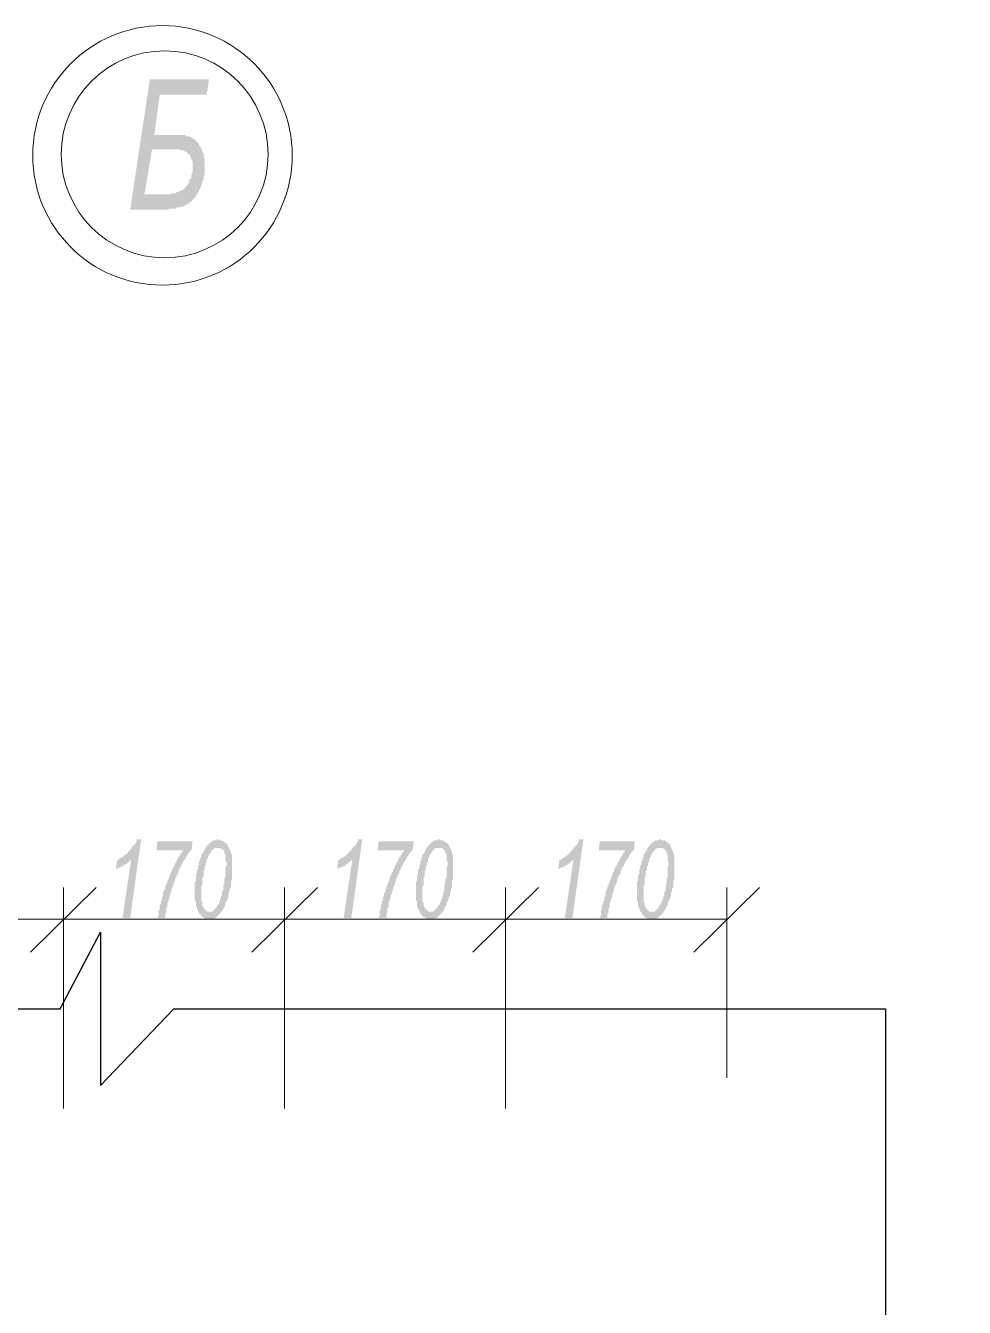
# Model space of a CAD drawing. Header units: millimetres. Extents: x 1372 to 666090, y 1285 to 31551.
# Drawn here: x 609227 to 612804, y 10487 to 15369 of the extents above; entities that cross this region are included whole.
import ezdxf

# ---------------------------------------------------------------- set-up
doc = ezdxf.new("R2010")
doc.units = ezdxf.units.MM
doc.layers.add('PDF _0', color=7, linetype='Continuous')
doc.layers.add('PDF _0_Ном._пера__1', color=7, linetype='Continuous')

msp = doc.modelspace()

# ---------------------------------------------------------------- hatches: boundary and pattern name
at = {"layer": 'PDF _0', "transparency": 33554559}
for points in [[(609595.9, 11969.5), (609629.2, 12194.7), (609629.2, 12190.5), (609625.1, 12190.5), (609625.1, 12186.4), (609620.9, 12186.4), (609620.9, 12182.2), (609616.7, 12182.2), (609616.7, 12182.2), (609612.5, 12178), (609612.5, 12178), (609608.4, 12173.9), (609604.2, 12173.9), (609604.2, 12169.7), (609600, 12169.7), (609595.9, 12169.7), (609595.9, 12165.5), (609591.7, 12165.5), (609587.5, 12165.5), (609587.5, 12161.3), (609583.3, 12161.3), (609579.2, 12161.3), (609575, 12157.2), (609575, 12157.2), (609570.8, 12157.2), (609575, 12190.5), (609579.2, 12190.5), (609579.2, 12190.5), (609583.3, 12194.7), (609583.3, 12194.7), (609587.5, 12198.9), (609591.7, 12198.9), (609591.7, 12198.9), (609595.9, 12203.1), (609600, 12203.1), (609600, 12207.2), (609604.2, 12207.2), (609604.2, 12211.4), (609608.4, 12211.4), (609612.5, 12215.6), (609612.5, 12215.6), (609616.7, 12219.7), (609616.7, 12223.9), (609620.9, 12223.9), (609625.1, 12228.1), (609625.1, 12232.3), (609629.2, 12232.3), (609629.2, 12236.4), (609633.4, 12240.6), (609633.4, 12240.6), (609637.6, 12244.8), (609637.6, 12244.8), (609641.7, 12248.9), (609641.7, 12248.9), (609641.7, 12248.9), (609645.9, 12253.1), (609645.9, 12257.3), (609650.1, 12261.5), (609650.1, 12265.6), (609650.1, 12265.6), (609650.1, 12269.8), (609666.8, 12269.8), (609625.1, 11969.5)], [(609729.3, 11969.5), (609729.3, 11973.6), (609733.5, 11977.8), (609733.5, 11977.8), (609733.5, 11982), (609733.5, 11986.1), (609733.5, 11990.3), (609733.5, 11994.5), (609733.5, 11998.7), (609737.7, 12002.8), (609737.7, 12007), (609737.7, 12011.2), (609737.7, 12015.3), (609737.7, 12019.5), (609741.9, 12023.7), (609741.9, 12027.9), (609741.9, 12032), (609746, 12036.2), (609746, 12040.4), (609746, 12040.4), (609746, 12044.5), (609746, 12048.7), (609750.2, 12052.9), (609750.2, 12057.1), (609750.2, 12061.2), (609750.2, 12065.4), (609754.4, 12069.6), (609754.4, 12069.6), (609754.4, 12073.7), (609754.4, 12077.9), (609758.5, 12082.1), (609758.5, 12086.3), (609758.5, 12090.4), (609762.7, 12094.6), (609762.7, 12098.8), (609762.7, 12102.9), (609766.9, 12102.9), (609766.9, 12107.1), (609766.9, 12111.3), (609771.1, 12115.5), (609771.1, 12119.6), (609771.1, 12123.8), (609775.2, 12128), (609775.2, 12132.1), (609775.2, 12136.3), (609779.4, 12136.3), (609779.4, 12140.5), (609779.4, 12144.7), (609783.6, 12144.7), (609783.6, 12148.8), (609783.6, 12153), (609787.7, 12157.2), (609787.7, 12161.3), (609791.9, 12165.5), (609791.9, 12169.7), (609791.9, 12169.7), (609796.1, 12173.9), (609796.1, 12178), (609800.3, 12182.2), (609800.3, 12186.4), (609800.3, 12186.4), (609804.4, 12190.5), (609804.4, 12194.7), (609808.6, 12198.9), (609808.6, 12203.1), (609812.8, 12203.1), (609812.8, 12207.2), (609816.9, 12211.4), (609816.9, 12211.4), (609816.9, 12215.6), (609821.1, 12219.7), (609821.1, 12219.7), (609825.3, 12223.9), (609825.3, 12228.1), (609829.5, 12228.1), (609725.2, 12228.1), (609729.3, 12261.5), (609862.8, 12261.5), (609858.7, 12228.1), (609854.5, 12228.1), (609854.5, 12223.9), (609850.3, 12219.7), (609850.3, 12219.7), (609846.1, 12215.6), (609846.1, 12211.4), (609842, 12211.4), (609842, 12207.2), (609837.8, 12203.1), (609837.8, 12203.1), (609837.8, 12198.9), (609833.6, 12194.7), (609833.6, 12190.5), (609829.5, 12190.5), (609829.5, 12186.4), (609825.3, 12182.2), (609825.3, 12178), (609825.3, 12178), (609821.1, 12173.9), (609821.1, 12169.7), (609816.9, 12165.5), (609816.9, 12161.3), (609812.8, 12161.3), (609812.8, 12157.2), (609812.8, 12153), (609808.6, 12148.8), (609808.6, 12144.7), (609808.6, 12140.5), (609804.4, 12136.3), (609804.4, 12132.1), (609800.3, 12132.1), (609800.3, 12128), (609800.3, 12123.8), (609796.1, 12119.6), (609796.1, 12115.5), (609796.1, 12111.3), (609791.9, 12107.1), (609791.9, 12102.9), (609791.9, 12098.8), (609787.7, 12094.6), (609787.7, 12090.4), (609787.7, 12086.3), (609783.6, 12086.3), (609783.6, 12082.1), (609783.6, 12077.9), (609783.6, 12073.7), (609779.4, 12069.6), (609779.4, 12065.4), (609779.4, 12061.2), (609775.2, 12057.1), (609775.2, 12052.9), (609775.2, 12048.7), (609775.2, 12044.5), (609771.1, 12040.4), (609771.1, 12036.2), (609771.1, 12032), (609771.1, 12032), (609766.9, 12027.9), (609766.9, 12023.7), (609766.9, 12019.5), (609766.9, 12015.3), (609766.9, 12011.2), (609762.7, 12007), (609762.7, 12002.8), (609762.7, 11998.7), (609762.7, 11994.5), (609762.7, 11990.3), (609762.7, 11990.3), (609758.5, 11986.1), (609758.5, 11982), (609758.5, 11977.8), (609758.5, 11973.6), (609758.5, 11969.5), (609758.5, 11969.5)], [(610438.5, 11969.5), (610471.8, 12194.7), (610471.8, 12190.5), (610467.7, 12190.5), (610467.7, 12186.4), (610463.5, 12186.4), (610463.5, 12182.2), (610459.3, 12182.2), (610459.3, 12182.2), (610455.2, 12178), (610455.2, 12178), (610451, 12173.9), (610446.8, 12173.9), (610446.8, 12169.7), (610442.6, 12169.7), (610438.5, 12169.7), (610438.5, 12165.5), (610434.3, 12165.5), (610430.1, 12165.5), (610430.1, 12161.3), (610426, 12161.3), (610421.8, 12161.3), (610417.6, 12157.2), (610417.6, 12157.2), (610413.4, 12157.2), (610417.6, 12190.5), (610421.8, 12190.5), (610421.8, 12190.5), (610426, 12194.7), (610426, 12194.7), (610430.1, 12198.9), (610434.3, 12198.9), (610434.3, 12198.9), (610438.5, 12203.1), (610442.6, 12203.1), (610442.6, 12207.2), (610446.8, 12207.2), (610446.8, 12211.4), (610451, 12211.4), (610455.2, 12215.6), (610455.2, 12215.6), (610459.3, 12219.7), (610459.3, 12223.9), (610463.5, 12223.9), (610467.7, 12228.1), (610467.7, 12232.3), (610471.8, 12232.3), (610471.8, 12236.4), (610476, 12240.6), (610476, 12240.6), (610480.2, 12244.8), (610480.2, 12244.8), (610484.4, 12248.9), (610484.4, 12248.9), (610484.4, 12248.9), (610488.5, 12253.1), (610488.5, 12257.3), (610492.7, 12261.5), (610492.7, 12265.6), (610492.7, 12265.6), (610492.7, 12269.8), (610509.4, 12269.8), (610467.7, 11969.5)], [(610572, 11969.5), (610572, 11973.6), (610576.1, 11977.8), (610576.1, 11977.8), (610576.1, 11982), (610576.1, 11986.1), (610576.1, 11990.3), (610576.1, 11994.5), (610576.1, 11998.7), (610580.3, 12002.8), (610580.3, 12007), (610580.3, 12011.2), (610580.3, 12015.3), (610580.3, 12019.5), (610584.5, 12023.7), (610584.5, 12027.9), (610584.5, 12032), (610588.6, 12036.2), (610588.6, 12040.4), (610588.6, 12040.4), (610588.6, 12044.5), (610588.6, 12048.7), (610592.8, 12052.9), (610592.8, 12057.1), (610592.8, 12061.2), (610592.8, 12065.4), (610597, 12069.6), (610597, 12069.6), (610597, 12073.7), (610597, 12077.9), (610601.2, 12082.1), (610601.2, 12086.3), (610601.2, 12090.4), (610605.3, 12094.6), (610605.3, 12098.8), (610605.3, 12102.9), (610609.5, 12102.9), (610609.5, 12107.1), (610609.5, 12111.3), (610613.7, 12115.5), (610613.7, 12119.6), (610613.7, 12123.8), (610617.8, 12128), (610617.8, 12132.1), (610617.8, 12136.3), (610622, 12136.3), (610622, 12140.5), (610622, 12144.7), (610626.2, 12144.7), (610626.2, 12148.8), (610626.2, 12153), (610630.4, 12157.2), (610630.4, 12161.3), (610634.5, 12165.5), (610634.5, 12169.7), (610634.5, 12169.7), (610638.7, 12173.9), (610638.7, 12178), (610642.9, 12182.2), (610642.9, 12186.4), (610642.9, 12186.4), (610647, 12190.5), (610647, 12194.7), (610651.2, 12198.9), (610651.2, 12203.1), (610655.4, 12203.1), (610655.4, 12207.2), (610659.6, 12211.4), (610659.6, 12211.4), (610659.6, 12215.6), (610663.7, 12219.7), (610663.7, 12219.7), (610667.9, 12223.9), (610667.9, 12228.1), (610672.1, 12228.1), (610567.8, 12228.1), (610572, 12261.5), (610705.4, 12261.5), (610701.3, 12228.1), (610697.1, 12228.1), (610697.1, 12223.9), (610692.9, 12219.7), (610692.9, 12219.7), (610688.8, 12215.6), (610688.8, 12211.4), (610684.6, 12211.4), (610684.6, 12207.2), (610680.4, 12203.1), (610680.4, 12203.1), (610680.4, 12198.9), (610676.2, 12194.7), (610676.2, 12190.5), (610672.1, 12190.5), (610672.1, 12186.4), (610667.9, 12182.2), (610667.9, 12178), (610667.9, 12178), (610663.7, 12173.9), (610663.7, 12169.7), (610659.6, 12165.5), (610659.6, 12161.3), (610655.4, 12161.3), (610655.4, 12157.2), (610655.4, 12153), (610651.2, 12148.8), (610651.2, 12144.7), (610651.2, 12140.5), (610647, 12136.3), (610647, 12132.1), (610642.9, 12132.1), (610642.9, 12128), (610642.9, 12123.8), (610638.7, 12119.6), (610638.7, 12115.5), (610638.7, 12111.3), (610634.5, 12107.1), (610634.5, 12102.9), (610634.5, 12098.8), (610630.4, 12094.6), (610630.4, 12090.4), (610630.4, 12086.3), (610626.2, 12086.3), (610626.2, 12082.1), (610626.2, 12077.9), (610626.2, 12073.7), (610622, 12069.6), (610622, 12065.4), (610622, 12061.2), (610617.8, 12057.1), (610617.8, 12052.9), (610617.8, 12048.7), (610617.8, 12044.5), (610613.7, 12040.4), (610613.7, 12036.2), (610613.7, 12032), (610613.7, 12032), (610609.5, 12027.9), (610609.5, 12023.7), (610609.5, 12019.5), (610609.5, 12015.3), (610609.5, 12011.2), (610605.3, 12007), (610605.3, 12002.8), (610605.3, 11998.7), (610605.3, 11994.5), (610605.3, 11990.3), (610605.3, 11990.3), (610601.2, 11986.1), (610601.2, 11982), (610601.2, 11977.8), (610601.2, 11973.6), (610601.2, 11969.5), (610601.2, 11969.5)], [(611281.1, 11969.5), (611314.5, 12194.7), (611314.5, 12190.5), (611310.3, 12190.5), (611310.3, 12186.4), (611306.1, 12186.4), (611306.1, 12182.2), (611302, 12182.2), (611302, 12182.2), (611297.8, 12178), (611297.8, 12178), (611293.6, 12173.9), (611289.4, 12173.9), (611289.4, 12169.7), (611285.3, 12169.7), (611281.1, 12169.7), (611281.1, 12165.5), (611276.9, 12165.5), (611272.8, 12165.5), (611272.8, 12161.3), (611268.6, 12161.3), (611264.4, 12161.3), (611260.2, 12157.2), (611260.2, 12157.2), (611256.1, 12157.2), (611260.2, 12190.5), (611264.4, 12190.5), (611264.4, 12190.5), (611268.6, 12194.7), (611268.6, 12194.7), (611272.8, 12198.9), (611276.9, 12198.9), (611276.9, 12198.9), (611281.1, 12203.1), (611285.3, 12203.1), (611285.3, 12207.2), (611289.4, 12207.2), (611289.4, 12211.4), (611293.6, 12211.4), (611297.8, 12215.6), (611297.8, 12215.6), (611302, 12219.7), (611302, 12223.9), (611306.1, 12223.9), (611310.3, 12228.1), (611310.3, 12232.3), (611314.5, 12232.3), (611314.5, 12236.4), (611318.6, 12240.6), (611318.6, 12240.6), (611322.8, 12244.8), (611322.8, 12244.8), (611327, 12248.9), (611327, 12248.9), (611327, 12248.9), (611331.2, 12253.1), (611331.2, 12257.3), (611335.3, 12261.5), (611335.3, 12265.6), (611335.3, 12265.6), (611335.3, 12269.8), (611352, 12269.8), (611310.3, 11969.5)], [(611414.6, 11969.5), (611414.6, 11973.6), (611418.8, 11977.8), (611418.8, 11977.8), (611418.8, 11982), (611418.8, 11986.1), (611418.8, 11990.3), (611418.8, 11994.5), (611418.8, 11998.7), (611422.9, 12002.8), (611422.9, 12007), (611422.9, 12011.2), (611422.9, 12015.3), (611422.9, 12019.5), (611427.1, 12023.7), (611427.1, 12027.9), (611427.1, 12032), (611431.3, 12036.2), (611431.3, 12040.4), (611431.3, 12040.4), (611431.3, 12044.5), (611431.3, 12048.7), (611435.4, 12052.9), (611435.4, 12057.1), (611435.4, 12061.2), (611435.4, 12065.4), (611439.6, 12069.6), (611439.6, 12069.6), (611439.6, 12073.7), (611439.6, 12077.9), (611443.8, 12082.1), (611443.8, 12086.3), (611443.8, 12090.4), (611448, 12094.6), (611448, 12098.8), (611448, 12102.9), (611452.1, 12102.9), (611452.1, 12107.1), (611452.1, 12111.3), (611456.3, 12115.5), (611456.3, 12119.6), (611456.3, 12123.8), (611460.5, 12128), (611460.5, 12132.1), (611460.5, 12136.3), (611464.6, 12136.3), (611464.6, 12140.5), (611464.6, 12144.7), (611468.8, 12144.7), (611468.8, 12148.8), (611468.8, 12153), (611473, 12157.2), (611473, 12161.3), (611477.2, 12165.5), (611477.2, 12169.7), (611477.2, 12169.7), (611481.3, 12173.9), (611481.3, 12178), (611485.5, 12182.2), (611485.5, 12186.4), (611485.5, 12186.4), (611489.7, 12190.5), (611489.7, 12194.7), (611493.8, 12198.9), (611493.8, 12203.1), (611498, 12203.1), (611498, 12207.2), (611502.2, 12211.4), (611502.2, 12211.4), (611502.2, 12215.6), (611506.3, 12219.7), (611506.3, 12219.7), (611510.5, 12223.9), (611510.5, 12228.1), (611514.7, 12228.1), (611410.4, 12228.1), (611414.6, 12261.5), (611548.1, 12261.5), (611543.9, 12228.1), (611539.7, 12228.1), (611539.7, 12223.9), (611535.5, 12219.7), (611535.5, 12219.7), (611531.4, 12215.6), (611531.4, 12211.4), (611527.2, 12211.4), (611527.2, 12207.2), (611523, 12203.1), (611523, 12203.1), (611523, 12198.9), (611518.9, 12194.7), (611518.9, 12190.5), (611514.7, 12190.5), (611514.7, 12186.4), (611510.5, 12182.2), (611510.5, 12178), (611510.5, 12178), (611506.3, 12173.9), (611506.3, 12169.7), (611502.2, 12165.5), (611502.2, 12161.3), (611498, 12161.3), (611498, 12157.2), (611498, 12153), (611493.8, 12148.8), (611493.8, 12144.7), (611493.8, 12140.5), (611489.7, 12136.3), (611489.7, 12132.1), (611485.5, 12132.1), (611485.5, 12128), (611485.5, 12123.8), (611481.3, 12119.6), (611481.3, 12115.5), (611481.3, 12111.3), (611477.2, 12107.1), (611477.2, 12102.9), (611477.2, 12098.8), (611473, 12094.6), (611473, 12090.4), (611473, 12086.3), (611468.8, 12086.3), (611468.8, 12082.1), (611468.8, 12077.9), (611468.8, 12073.7), (611464.6, 12069.6), (611464.6, 12065.4), (611464.6, 12061.2), (611460.5, 12057.1), (611460.5, 12052.9), (611460.5, 12048.7), (611460.5, 12044.5), (611456.3, 12040.4), (611456.3, 12036.2), (611456.3, 12032), (611456.3, 12032), (611452.1, 12027.9), (611452.1, 12023.7), (611452.1, 12019.5), (611452.1, 12015.3), (611452.1, 12011.2), (611448, 12007), (611448, 12002.8), (611448, 11998.7), (611448, 11994.5), (611448, 11990.3), (611448, 11990.3), (611443.8, 11986.1), (611443.8, 11982), (611443.8, 11977.8), (611443.8, 11973.6), (611443.8, 11969.5), (611443.8, 11969.5)]]:
    msp.add_hatch(color=256, dxfattribs=at).paths.add_polyline_path(points)
h = msp.add_hatch(color=256, dxfattribs=at)
h.paths.add_polyline_path([(609871.2, 12065.4), (609871.2, 12069.6), (609871.2, 12073.7), (609871.2, 12077.9), (609871.2, 12082.1), (609871.2, 12086.3), (609871.2, 12090.4), (609871.2, 12094.6), (609871.2, 12098.8), (609871.2, 12102.9), (609871.2, 12107.1), (609875.3, 12111.3), (609875.3, 12115.5), (609875.3, 12119.6), (609875.3, 12123.8), (609875.3, 12128), (609875.3, 12132.1), (609875.3, 12136.3), (609879.5, 12140.5), (609879.5, 12144.7), (609879.5, 12148.8), (609879.5, 12153), (609883.7, 12157.2), (609883.7, 12161.3), (609883.7, 12165.5), (609883.7, 12169.7), (609887.8, 12173.9), (609887.8, 12178), (609887.8, 12182.2), (609887.8, 12186.4), (609892, 12190.5), (609892, 12190.5), (609892, 12194.7), (609892, 12198.9), (609896.2, 12203.1), (609896.2, 12203.1), (609896.2, 12207.2), (609896.2, 12211.4), (609900.4, 12215.6), (609900.4, 12215.6), (609904.5, 12219.7), (609904.5, 12223.9), (609908.7, 12228.1), (609908.7, 12232.3), (609908.7, 12232.3), (609912.9, 12236.4), (609912.9, 12240.6), (609917, 12240.6), (609917, 12240.6), (609917, 12244.8), (609921.2, 12248.9), (609925.4, 12248.9), (609925.4, 12253.1), (609929.6, 12257.3), (609929.6, 12257.3), (609933.7, 12257.3), (609933.7, 12261.5), (609937.9, 12261.5), (609937.9, 12261.5), (609942.1, 12265.6), (609946.2, 12265.6), (609946.2, 12265.6), (609950.4, 12265.6), (609954.6, 12265.6), (609954.6, 12269.8), (609958.8, 12269.8), (609962.9, 12269.8), (609962.9, 12265.6), (609967.1, 12265.6), (609971.3, 12265.6), (609971.3, 12265.6), (609975.4, 12265.6), (609979.6, 12261.5), (609979.6, 12261.5), (609983.8, 12261.5), (609983.8, 12257.3), (609988, 12257.3), (609992.1, 12253.1), (609992.1, 12253.1), (609996.3, 12248.9), (609996.3, 12244.8), (610000.5, 12240.6), (610000.5, 12240.6), (610000.5, 12236.4), (610004.6, 12232.3), (610004.6, 12232.3), (610004.6, 12228.1), (610008.8, 12223.9), (610008.8, 12219.7), (610008.8, 12219.7), (610008.8, 12215.6), (610013, 12211.4), (610013, 12207.2), (610013, 12203.1), (610013, 12198.9), (610013, 12194.7), (610013, 12190.5), (610013, 12186.4), (610013, 12182.2), (610013, 12173.9), (610013, 12169.7), (610013, 12169.7), (610013, 12165.5), (610013, 12161.3), (610013, 12157.2), (610013, 12153), (610013, 12148.8), (610013, 12144.7), (610013, 12140.5), (610013, 12136.3), (610013, 12132.1), (610013, 12128), (610013, 12123.8), (610013, 12119.6), (610013, 12115.5), (610008.8, 12111.3), (610008.8, 12107.1), (610008.8, 12102.9), (610008.8, 12098.8), (610008.8, 12094.6), (610008.8, 12090.4), (610008.8, 12086.3), (610004.6, 12082.1), (610004.6, 12082.1), (610004.6, 12077.9), (610004.6, 12073.7), (610004.6, 12073.7), (610000.5, 12065.4), (610000.5, 12061.2), (610000.5, 12057.1), (610000.5, 12052.9), (609996.3, 12048.7), (609996.3, 12044.5), (609996.3, 12040.4), (609992.1, 12036.2), (609992.1, 12036.2), (609992.1, 12032), (609988, 12027.9), (609988, 12023.7), (609988, 12019.5), (609983.8, 12015.3), (609983.8, 12011.2), (609983.8, 12011.2), (609979.6, 12007), (609979.6, 12002.8), (609979.6, 12002.8), (609975.4, 11998.7), (609975.4, 11994.5), (609971.3, 11994.5), (609971.3, 11990.3), (609967.1, 11986.1), (609967.1, 11986.1), (609962.9, 11982), (609962.9, 11982), (609958.8, 11977.8), (609958.8, 11977.8), (609954.6, 11973.6), (609954.6, 11973.6), (609950.4, 11969.5), (609946.2, 11969.5), (609946.2, 11969.5), (609942.1, 11965.3), (609937.9, 11965.3), (609937.9, 11965.3), (609933.7, 11965.3), (609929.6, 11965.3), (609929.6, 11965.3), (609925.4, 11965.3), (609925.4, 11965.3), (609921.2, 11965.3), (609917, 11965.3), (609917, 11965.3), (609912.9, 11965.3), (609908.7, 11969.5), (609908.7, 11969.5), (609904.5, 11969.5), (609904.5, 11973.6), (609900.4, 11973.6), (609896.2, 11977.8), (609896.2, 11977.8), (609892, 11982), (609892, 11986.1), (609887.8, 11986.1), (609887.8, 11990.3), (609883.7, 11994.5), (609883.7, 11994.5), (609883.7, 11998.7), (609879.5, 12002.8), (609879.5, 12007), (609879.5, 12007), (609879.5, 12011.2), (609875.3, 12015.3), (609875.3, 12019.5), (609875.3, 12023.7), (609875.3, 12027.9), (609875.3, 12032), (609871.2, 12036.2), (609871.2, 12040.4), (609871.2, 12044.5), (609871.2, 12048.7), (609871.2, 12052.9), (609871.2, 12057.1), (609871.2, 12061.2), (609871.2, 12065.4), (609871.2, 12065.4)], flags=0)
h.paths.add_polyline_path([(609896.2, 12057.1), (609896.2, 12052.9), (609896.2, 12048.7), (609896.2, 12044.5), (609896.2, 12040.4), (609896.2, 12036.2), (609896.2, 12032), (609900.4, 12027.9), (609900.4, 12023.7), (609900.4, 12019.5), (609900.4, 12015.3), (609900.4, 12015.3), (609904.5, 12011.2), (609904.5, 12007), (609908.7, 12007), (609908.7, 12002.8), (609912.9, 11998.7), (609912.9, 11998.7), (609917, 11998.7), (609917, 11994.5), (609921.2, 11994.5), (609925.4, 11994.5), (609925.4, 11994.5), (609929.6, 11994.5), (609929.6, 11994.5), (609933.7, 11994.5), (609933.7, 11994.5), (609937.9, 11994.5), (609942.1, 11998.7), (609942.1, 11998.7), (609946.2, 12002.8), (609946.2, 12002.8), (609950.4, 12007), (609954.6, 12011.2), (609954.6, 12011.2), (609954.6, 12011.2), (609954.6, 12015.3), (609958.8, 12019.5), (609958.8, 12019.5), (609962.9, 12023.7), (609962.9, 12027.9), (609962.9, 12027.9), (609967.1, 12032), (609967.1, 12036.2), (609967.1, 12040.4), (609971.3, 12044.5), (609971.3, 12048.7), (609971.3, 12048.7), (609971.3, 12052.9), (609975.4, 12057.1), (609975.4, 12061.2), (609975.4, 12065.4), (609975.4, 12069.6), (609979.6, 12073.7), (609979.6, 12077.9), (609979.6, 12086.3), (609979.6, 12090.4), (609979.6, 12094.6), (609983.8, 12098.8), (609983.8, 12102.9), (609983.8, 12107.1), (609983.8, 12111.3), (609983.8, 12115.5), (609983.8, 12119.6), (609988, 12123.8), (609988, 12128), (609988, 12132.1), (609988, 12136.3), (609988, 12140.5), (609988, 12144.7), (609988, 12148.8), (609988, 12153), (609988, 12157.2), (609988, 12161.3), (609988, 12165.5), (609992.1, 12169.7), (609992.1, 12169.7), (609992.1, 12173.9), (609992.1, 12178), (609992.1, 12182.2), (609988, 12186.4), (609988, 12194.7), (609988, 12198.9), (609988, 12203.1), (609988, 12207.2), (609988, 12211.4), (609988, 12211.4), (609983.8, 12215.6), (609983.8, 12219.7), (609983.8, 12219.7), (609983.8, 12223.9), (609979.6, 12228.1), (609979.6, 12228.1), (609975.4, 12232.3), (609971.3, 12232.3), (609971.3, 12236.4), (609967.1, 12236.4), (609967.1, 12236.4), (609962.9, 12236.4), (609958.8, 12236.4), (609958.8, 12236.4), (609954.6, 12236.4), (609954.6, 12236.4), (609950.4, 12236.4), (609946.2, 12236.4), (609946.2, 12236.4), (609942.1, 12232.3), (609942.1, 12232.3), (609937.9, 12228.1), (609937.9, 12228.1), (609933.7, 12223.9), (609933.7, 12219.7), (609929.6, 12219.7), (609929.6, 12215.6), (609925.4, 12211.4), (609925.4, 12207.2), (609921.2, 12207.2), (609921.2, 12203.1), (609921.2, 12198.9), (609921.2, 12198.9), (609917, 12194.7), (609917, 12190.5), (609917, 12186.4), (609917, 12182.2), (609912.9, 12182.2), (609912.9, 12178), (609912.9, 12173.9), (609912.9, 12169.7), (609908.7, 12165.5), (609908.7, 12161.3), (609908.7, 12157.2), (609908.7, 12153), (609904.5, 12148.8), (609904.5, 12144.7), (609904.5, 12136.3), (609904.5, 12132.1), (609904.5, 12128), (609900.4, 12123.8), (609900.4, 12119.6), (609900.4, 12115.5), (609900.4, 12107.1), (609900.4, 12102.9), (609900.4, 12098.8), (609900.4, 12094.6), (609896.2, 12090.4), (609896.2, 12086.3), (609896.2, 12082.1), (609896.2, 12077.9), (609896.2, 12073.7), (609896.2, 12073.7), (609896.2, 12069.6), (609896.2, 12065.4), (609896.2, 12061.2), (609896.2, 12057.1), (609896.2, 12057.1)], flags=0)
h = msp.add_hatch(color=256, dxfattribs=at)
h.paths.add_polyline_path([(610713.8, 12065.4), (610713.8, 12069.6), (610713.8, 12073.7), (610713.8, 12077.9), (610713.8, 12082.1), (610713.8, 12086.3), (610713.8, 12090.4), (610713.8, 12094.6), (610713.8, 12098.8), (610713.8, 12102.9), (610713.8, 12107.1), (610718, 12111.3), (610718, 12115.5), (610718, 12119.6), (610718, 12123.8), (610718, 12128), (610718, 12132.1), (610722.1, 12136.3), (610722.1, 12140.5), (610722.1, 12144.7), (610722.1, 12148.8), (610722.1, 12153), (610726.3, 12157.2), (610726.3, 12161.3), (610726.3, 12165.5), (610726.3, 12169.7), (610730.5, 12173.9), (610730.5, 12178), (610730.5, 12182.2), (610730.5, 12186.4), (610734.6, 12190.5), (610734.6, 12190.5), (610734.6, 12194.7), (610734.6, 12198.9), (610738.8, 12203.1), (610738.8, 12203.1), (610738.8, 12207.2), (610738.8, 12211.4), (610743, 12215.6), (610743, 12215.6), (610747.2, 12219.7), (610747.2, 12223.9), (610751.3, 12228.1), (610751.3, 12232.3), (610751.3, 12232.3), (610755.5, 12236.4), (610755.5, 12240.6), (610759.7, 12240.6), (610759.7, 12240.6), (610759.7, 12244.8), (610763.8, 12248.9), (610768, 12248.9), (610768, 12253.1), (610772.2, 12257.3), (610772.2, 12257.3), (610776.4, 12257.3), (610776.4, 12261.5), (610780.5, 12261.5), (610780.5, 12261.5), (610784.7, 12265.6), (610788.9, 12265.6), (610788.9, 12265.6), (610793, 12265.6), (610797.2, 12265.6), (610797.2, 12269.8), (610801.4, 12269.8), (610805.6, 12269.8), (610805.6, 12265.6), (610809.7, 12265.6), (610813.9, 12265.6), (610813.9, 12265.6), (610818.1, 12265.6), (610822.2, 12261.5), (610822.2, 12261.5), (610826.4, 12261.5), (610826.4, 12257.3), (610830.6, 12257.3), (610834.8, 12253.1), (610834.8, 12253.1), (610838.9, 12248.9), (610838.9, 12244.8), (610843.1, 12240.6), (610843.1, 12240.6), (610843.1, 12236.4), (610847.3, 12232.3), (610847.3, 12232.3), (610847.3, 12228.1), (610851.4, 12223.9), (610851.4, 12219.7), (610851.4, 12219.7), (610851.4, 12215.6), (610855.6, 12211.4), (610855.6, 12207.2), (610855.6, 12203.1), (610855.6, 12198.9), (610855.6, 12194.7), (610855.6, 12190.5), (610855.6, 12186.4), (610855.6, 12182.2), (610855.6, 12173.9), (610855.6, 12169.7), (610855.6, 12169.7), (610855.6, 12165.5), (610855.6, 12161.3), (610855.6, 12157.2), (610855.6, 12153), (610855.6, 12148.8), (610855.6, 12144.7), (610855.6, 12140.5), (610855.6, 12136.3), (610855.6, 12132.1), (610855.6, 12128), (610855.6, 12123.8), (610855.6, 12119.6), (610855.6, 12115.5), (610851.4, 12111.3), (610851.4, 12107.1), (610851.4, 12102.9), (610851.4, 12098.8), (610851.4, 12094.6), (610851.4, 12090.4), (610851.4, 12086.3), (610847.3, 12082.1), (610847.3, 12082.1), (610847.3, 12077.9), (610847.3, 12073.7), (610847.3, 12073.7), (610843.1, 12065.4), (610843.1, 12061.2), (610843.1, 12057.1), (610843.1, 12052.9), (610838.9, 12048.7), (610838.9, 12044.5), (610838.9, 12040.4), (610834.8, 12036.2), (610834.8, 12036.2), (610834.8, 12032), (610830.6, 12027.9), (610830.6, 12023.7), (610830.6, 12019.5), (610826.4, 12015.3), (610826.4, 12011.2), (610826.4, 12011.2), (610822.2, 12007), (610822.2, 12002.8), (610822.2, 12002.8), (610818.1, 11998.7), (610818.1, 11994.5), (610813.9, 11994.5), (610813.9, 11990.3), (610809.7, 11986.1), (610809.7, 11986.1), (610805.6, 11982), (610805.6, 11982), (610801.4, 11977.8), (610801.4, 11977.8), (610797.2, 11973.6), (610797.2, 11973.6), (610793, 11969.5), (610788.9, 11969.5), (610788.9, 11969.5), (610784.7, 11965.3), (610780.5, 11965.3), (610780.5, 11965.3), (610776.4, 11965.3), (610772.2, 11965.3), (610772.2, 11965.3), (610768, 11965.3), (610768, 11965.3), (610763.8, 11965.3), (610759.7, 11965.3), (610759.7, 11965.3), (610755.5, 11965.3), (610751.3, 11969.5), (610751.3, 11969.5), (610747.2, 11969.5), (610747.2, 11973.6), (610743, 11973.6), (610738.8, 11977.8), (610738.8, 11977.8), (610734.6, 11982), (610734.6, 11986.1), (610730.5, 11986.1), (610730.5, 11990.3), (610726.3, 11994.5), (610726.3, 11994.5), (610726.3, 11998.7), (610722.1, 12002.8), (610722.1, 12007), (610722.1, 12007), (610722.1, 12011.2), (610718, 12015.3), (610718, 12019.5), (610718, 12023.7), (610718, 12027.9), (610718, 12032), (610713.8, 12036.2), (610713.8, 12040.4), (610713.8, 12044.5), (610713.8, 12048.7), (610713.8, 12052.9), (610713.8, 12057.1), (610713.8, 12061.2), (610713.8, 12065.4), (610713.8, 12065.4)], flags=0)
h.paths.add_polyline_path([(610738.8, 12057.1), (610738.8, 12052.9), (610738.8, 12048.7), (610738.8, 12044.5), (610738.8, 12040.4), (610738.8, 12036.2), (610738.8, 12032), (610743, 12027.9), (610743, 12023.7), (610743, 12019.5), (610743, 12015.3), (610743, 12015.3), (610747.2, 12011.2), (610747.2, 12007), (610751.3, 12007), (610751.3, 12002.8), (610755.5, 11998.7), (610755.5, 11998.7), (610759.7, 11998.7), (610759.7, 11994.5), (610763.8, 11994.5), (610768, 11994.5), (610768, 11994.5), (610772.2, 11994.5), (610772.2, 11994.5), (610776.4, 11994.5), (610776.4, 11994.5), (610780.5, 11994.5), (610784.7, 11998.7), (610784.7, 11998.7), (610788.9, 12002.8), (610788.9, 12002.8), (610793, 12007), (610797.2, 12011.2), (610797.2, 12011.2), (610797.2, 12011.2), (610797.2, 12015.3), (610801.4, 12019.5), (610801.4, 12019.5), (610805.6, 12023.7), (610805.6, 12027.9), (610805.6, 12027.9), (610809.7, 12032), (610809.7, 12036.2), (610809.7, 12040.4), (610813.9, 12044.5), (610813.9, 12048.7), (610813.9, 12048.7), (610813.9, 12052.9), (610818.1, 12057.1), (610818.1, 12061.2), (610818.1, 12065.4), (610818.1, 12069.6), (610822.2, 12073.7), (610822.2, 12077.9), (610822.2, 12086.3), (610822.2, 12090.4), (610822.2, 12094.6), (610826.4, 12098.8), (610826.4, 12102.9), (610826.4, 12107.1), (610826.4, 12111.3), (610826.4, 12115.5), (610826.4, 12119.6), (610830.6, 12123.8), (610830.6, 12128), (610830.6, 12132.1), (610830.6, 12136.3), (610830.6, 12140.5), (610830.6, 12144.7), (610830.6, 12148.8), (610830.6, 12153), (610830.6, 12157.2), (610830.6, 12161.3), (610830.6, 12165.5), (610834.8, 12169.7), (610834.8, 12169.7), (610834.8, 12173.9), (610834.8, 12178), (610834.8, 12182.2), (610830.6, 12186.4), (610830.6, 12194.7), (610830.6, 12198.9), (610830.6, 12203.1), (610830.6, 12207.2), (610830.6, 12211.4), (610830.6, 12211.4), (610826.4, 12215.6), (610826.4, 12219.7), (610826.4, 12219.7), (610826.4, 12223.9), (610822.2, 12228.1), (610822.2, 12228.1), (610818.1, 12232.3), (610813.9, 12232.3), (610813.9, 12236.4), (610809.7, 12236.4), (610809.7, 12236.4), (610805.6, 12236.4), (610801.4, 12236.4), (610801.4, 12236.4), (610797.2, 12236.4), (610797.2, 12236.4), (610793, 12236.4), (610788.9, 12236.4), (610788.9, 12236.4), (610784.7, 12232.3), (610784.7, 12232.3), (610780.5, 12228.1), (610780.5, 12228.1), (610776.4, 12223.9), (610776.4, 12219.7), (610772.2, 12219.7), (610772.2, 12215.6), (610768, 12211.4), (610768, 12207.2), (610763.8, 12207.2), (610763.8, 12203.1), (610763.8, 12198.9), (610763.8, 12198.9), (610759.7, 12194.7), (610759.7, 12190.5), (610759.7, 12186.4), (610759.7, 12182.2), (610755.5, 12182.2), (610755.5, 12178), (610755.5, 12173.9), (610755.5, 12169.7), (610751.3, 12165.5), (610751.3, 12161.3), (610751.3, 12157.2), (610751.3, 12153), (610747.2, 12148.8), (610747.2, 12144.7), (610747.2, 12136.3), (610747.2, 12132.1), (610747.2, 12128), (610743, 12123.8), (610743, 12119.6), (610743, 12115.5), (610743, 12107.1), (610743, 12102.9), (610743, 12098.8), (610743, 12094.6), (610738.8, 12090.4), (610738.8, 12086.3), (610738.8, 12082.1), (610738.8, 12077.9), (610738.8, 12073.7), (610738.8, 12073.7), (610738.8, 12069.6), (610738.8, 12065.4), (610738.8, 12061.2), (610738.8, 12057.1), (610738.8, 12057.1)], flags=0)
h = msp.add_hatch(color=256, dxfattribs=at)
h.paths.add_polyline_path([(611556.4, 12065.4), (611556.4, 12069.6), (611556.4, 12073.7), (611556.4, 12077.9), (611556.4, 12082.1), (611556.4, 12086.3), (611556.4, 12090.4), (611556.4, 12094.6), (611556.4, 12098.8), (611556.4, 12102.9), (611556.4, 12107.1), (611560.6, 12111.3), (611560.6, 12115.5), (611560.6, 12119.6), (611560.6, 12123.8), (611560.6, 12128), (611560.6, 12132.1), (611564.7, 12136.3), (611564.7, 12140.5), (611564.7, 12144.7), (611564.7, 12148.8), (611564.7, 12153), (611568.9, 12157.2), (611568.9, 12161.3), (611568.9, 12165.5), (611568.9, 12169.7), (611573.1, 12173.9), (611573.1, 12178), (611573.1, 12182.2), (611573.1, 12186.4), (611577.3, 12190.5), (611577.3, 12190.5), (611577.3, 12194.7), (611577.3, 12198.9), (611581.4, 12203.1), (611581.4, 12203.1), (611581.4, 12207.2), (611581.4, 12211.4), (611585.6, 12215.6), (611585.6, 12215.6), (611589.8, 12219.7), (611589.8, 12223.9), (611593.9, 12228.1), (611593.9, 12232.3), (611593.9, 12232.3), (611598.1, 12236.4), (611598.1, 12240.6), (611602.3, 12240.6), (611602.3, 12240.6), (611602.3, 12244.8), (611606.5, 12248.9), (611610.6, 12248.9), (611610.6, 12253.1), (611614.8, 12257.3), (611614.8, 12257.3), (611619, 12257.3), (611619, 12261.5), (611623.1, 12261.5), (611623.1, 12261.5), (611627.3, 12265.6), (611631.5, 12265.6), (611631.5, 12265.6), (611635.7, 12265.6), (611639.8, 12265.6), (611639.8, 12269.8), (611644, 12269.8), (611648.2, 12269.8), (611648.2, 12265.6), (611652.3, 12265.6), (611656.5, 12265.6), (611656.5, 12265.6), (611660.7, 12265.6), (611664.9, 12261.5), (611664.9, 12261.5), (611669, 12261.5), (611669, 12257.3), (611673.2, 12257.3), (611677.4, 12253.1), (611677.4, 12253.1), (611681.5, 12248.9), (611681.5, 12244.8), (611685.7, 12240.6), (611685.7, 12240.6), (611685.7, 12236.4), (611689.9, 12232.3), (611689.9, 12232.3), (611689.9, 12228.1), (611694.1, 12223.9), (611694.1, 12219.7), (611694.1, 12219.7), (611694.1, 12215.6), (611698.2, 12211.4), (611698.2, 12207.2), (611698.2, 12203.1), (611698.2, 12198.9), (611698.2, 12194.7), (611698.2, 12190.5), (611698.2, 12186.4), (611698.2, 12182.2), (611698.2, 12173.9), (611698.2, 12169.7), (611698.2, 12169.7), (611698.2, 12165.5), (611698.2, 12161.3), (611698.2, 12157.2), (611698.2, 12153), (611698.2, 12148.8), (611698.2, 12144.7), (611698.2, 12140.5), (611698.2, 12136.3), (611698.2, 12132.1), (611698.2, 12128), (611698.2, 12123.8), (611698.2, 12119.6), (611698.2, 12115.5), (611694.1, 12111.3), (611694.1, 12107.1), (611694.1, 12102.9), (611694.1, 12098.8), (611694.1, 12094.6), (611694.1, 12090.4), (611694.1, 12086.3), (611689.9, 12082.1), (611689.9, 12082.1), (611689.9, 12077.9), (611689.9, 12073.7), (611689.9, 12073.7), (611685.7, 12065.4), (611685.7, 12061.2), (611685.7, 12057.1), (611685.7, 12052.9), (611681.5, 12048.7), (611681.5, 12044.5), (611681.5, 12040.4), (611677.4, 12036.2), (611677.4, 12036.2), (611677.4, 12032), (611673.2, 12027.9), (611673.2, 12023.7), (611673.2, 12019.5), (611669, 12015.3), (611669, 12011.2), (611669, 12011.2), (611664.9, 12007), (611664.9, 12002.8), (611664.9, 12002.8), (611660.7, 11998.7), (611660.7, 11994.5), (611656.5, 11994.5), (611656.5, 11990.3), (611652.3, 11986.1), (611652.3, 11986.1), (611648.2, 11982), (611648.2, 11982), (611644, 11977.8), (611644, 11977.8), (611639.8, 11973.6), (611639.8, 11973.6), (611635.7, 11969.5), (611631.5, 11969.5), (611631.5, 11969.5), (611627.3, 11965.3), (611623.1, 11965.3), (611623.1, 11965.3), (611619, 11965.3), (611614.8, 11965.3), (611614.8, 11965.3), (611610.6, 11965.3), (611610.6, 11965.3), (611606.5, 11965.3), (611602.3, 11965.3), (611602.3, 11965.3), (611598.1, 11965.3), (611593.9, 11969.5), (611593.9, 11969.5), (611589.8, 11969.5), (611589.8, 11973.6), (611585.6, 11973.6), (611581.4, 11977.8), (611581.4, 11977.8), (611577.3, 11982), (611577.3, 11986.1), (611573.1, 11986.1), (611573.1, 11990.3), (611568.9, 11994.5), (611568.9, 11994.5), (611568.9, 11998.7), (611564.7, 12002.8), (611564.7, 12007), (611564.7, 12007), (611564.7, 12011.2), (611560.6, 12015.3), (611560.6, 12019.5), (611560.6, 12023.7), (611560.6, 12027.9), (611560.6, 12032), (611556.4, 12036.2), (611556.4, 12040.4), (611556.4, 12044.5), (611556.4, 12048.7), (611556.4, 12052.9), (611556.4, 12057.1), (611556.4, 12061.2), (611556.4, 12065.4), (611556.4, 12065.4)], flags=0)
h.paths.add_polyline_path([(611581.4, 12057.1), (611581.4, 12052.9), (611581.4, 12048.7), (611581.4, 12044.5), (611581.4, 12040.4), (611581.4, 12036.2), (611581.4, 12032), (611585.6, 12027.9), (611585.6, 12023.7), (611585.6, 12019.5), (611585.6, 12015.3), (611585.6, 12015.3), (611589.8, 12011.2), (611589.8, 12007), (611593.9, 12007), (611593.9, 12002.8), (611598.1, 11998.7), (611598.1, 11998.7), (611602.3, 11998.7), (611602.3, 11994.5), (611606.5, 11994.5), (611610.6, 11994.5), (611610.6, 11994.5), (611614.8, 11994.5), (611614.8, 11994.5), (611619, 11994.5), (611619, 11994.5), (611623.1, 11994.5), (611627.3, 11998.7), (611627.3, 11998.7), (611631.5, 12002.8), (611631.5, 12002.8), (611635.7, 12007), (611639.8, 12011.2), (611639.8, 12011.2), (611639.8, 12011.2), (611639.8, 12015.3), (611644, 12019.5), (611644, 12019.5), (611648.2, 12023.7), (611648.2, 12027.9), (611648.2, 12027.9), (611652.3, 12032), (611652.3, 12036.2), (611652.3, 12040.4), (611656.5, 12044.5), (611656.5, 12048.7), (611656.5, 12048.7), (611656.5, 12052.9), (611660.7, 12057.1), (611660.7, 12061.2), (611660.7, 12065.4), (611660.7, 12069.6), (611664.9, 12073.7), (611664.9, 12077.9), (611664.9, 12086.3), (611664.9, 12090.4), (611664.9, 12094.6), (611669, 12098.8), (611669, 12102.9), (611669, 12107.1), (611669, 12111.3), (611669, 12115.5), (611669, 12119.6), (611673.2, 12123.8), (611673.2, 12128), (611673.2, 12132.1), (611673.2, 12136.3), (611673.2, 12140.5), (611673.2, 12144.7), (611673.2, 12148.8), (611673.2, 12153), (611673.2, 12157.2), (611673.2, 12161.3), (611673.2, 12165.5), (611677.4, 12169.7), (611677.4, 12169.7), (611677.4, 12173.9), (611677.4, 12178), (611677.4, 12182.2), (611673.2, 12186.4), (611673.2, 12194.7), (611673.2, 12198.9), (611673.2, 12203.1), (611673.2, 12207.2), (611673.2, 12211.4), (611673.2, 12211.4), (611669, 12215.6), (611669, 12219.7), (611669, 12219.7), (611669, 12223.9), (611664.9, 12228.1), (611664.9, 12228.1), (611660.7, 12232.3), (611656.5, 12232.3), (611656.5, 12236.4), (611652.3, 12236.4), (611652.3, 12236.4), (611648.2, 12236.4), (611644, 12236.4), (611644, 12236.4), (611639.8, 12236.4), (611639.8, 12236.4), (611635.7, 12236.4), (611631.5, 12236.4), (611631.5, 12236.4), (611627.3, 12232.3), (611627.3, 12232.3), (611623.1, 12228.1), (611623.1, 12228.1), (611619, 12223.9), (611619, 12219.7), (611614.8, 12219.7), (611614.8, 12215.6), (611610.6, 12211.4), (611610.6, 12207.2), (611606.5, 12207.2), (611606.5, 12203.1), (611606.5, 12198.9), (611606.5, 12198.9), (611602.3, 12194.7), (611602.3, 12190.5), (611602.3, 12186.4), (611602.3, 12182.2), (611598.1, 12182.2), (611598.1, 12178), (611598.1, 12173.9), (611598.1, 12169.7), (611593.9, 12165.5), (611593.9, 12161.3), (611593.9, 12157.2), (611593.9, 12153), (611589.8, 12148.8), (611589.8, 12144.7), (611589.8, 12136.3), (611589.8, 12132.1), (611589.8, 12128), (611585.6, 12123.8), (611585.6, 12119.6), (611585.6, 12115.5), (611585.6, 12107.1), (611585.6, 12102.9), (611585.6, 12098.8), (611585.6, 12094.6), (611581.4, 12090.4), (611581.4, 12086.3), (611581.4, 12082.1), (611581.4, 12077.9), (611581.4, 12073.7), (611581.4, 12073.7), (611581.4, 12069.6), (611581.4, 12065.4), (611581.4, 12061.2), (611581.4, 12057.1), (611581.4, 12057.1)], flags=0)
at = {"layer": 'PDF _0_Ном._пера__1', "transparency": 33554559}
h = msp.add_hatch(color=256, dxfattribs=at)
h.paths.add_polyline_path([(609700.1, 15164.7), (609925.4, 15164.7), (609917, 15106.3), (609737.7, 15106.3), (609716.8, 14952), (609783.6, 14952), (609791.9, 14952), (609796.1, 14952), (609804.4, 14952), (609808.6, 14952), (609816.9, 14952), (609821.1, 14952), (609825.3, 14952), (609829.5, 14952), (609833.6, 14952), (609837.8, 14947.8), (609842, 14947.8), (609846.1, 14947.8), (609850.3, 14947.8), (609854.5, 14943.7), (609858.7, 14943.7), (609858.7, 14943.7), (609862.8, 14939.5), (609867, 14939.5), (609871.2, 14935.3), (609875.3, 14931.1), (609879.5, 14927), (609883.7, 14922.8), (609887.8, 14918.6), (609887.8, 14914.5), (609892, 14906.1), (609896.2, 14906.1), (609896.2, 14897.8), (609900.4, 14893.6), (609900.4, 14889.4), (609904.5, 14881.1), (609904.5, 14876.9), (609904.5, 14868.6), (609908.7, 14864.4), (609908.7, 14856.1), (609908.7, 14847.7), (609908.7, 14843.5), (609908.7, 14835.2), (609908.7, 14826.9), (609908.7, 14822.7), (609908.7, 14814.3), (609908.7, 14806), (609908.7, 14801.8), (609904.5, 14793.5), (609904.5, 14789.3), (609904.5, 14781), (609900.4, 14776.8), (609900.4, 14768.5), (609896.2, 14764.3), (609896.2, 14755.9), (609892, 14751.8), (609892, 14747.6), (609887.8, 14743.4), (609887.8, 14739.3), (609883.7, 14735.1), (609879.5, 14726.7), (609875.3, 14722.6), (609875.3, 14718.4), (609871.2, 14714.2), (609867, 14710.1), (609862.8, 14705.9), (609858.7, 14701.7), (609854.5, 14697.5), (609850.3, 14693.4), (609846.1, 14689.2), (609842, 14689.2), (609837.8, 14685), (609837.8, 14685), (609833.6, 14685), (609829.5, 14680.9), (609825.3, 14680.9), (609821.1, 14680.9), (609816.9, 14676.7), (609812.8, 14676.7), (609808.6, 14676.7), (609804.4, 14676.7), (609800.3, 14672.5), (609796.1, 14672.5), (609791.9, 14672.5), (609787.7, 14672.5), (609779.4, 14672.5), (609775.2, 14672.5), (609771.1, 14668.3), (609762.7, 14668.3), (609758.5, 14668.3), (609750.2, 14668.3), (609746, 14668.3), (609746, 14668.3), (609625.1, 14668.3)], flags=0)
h.paths.add_polyline_path([(609679.3, 14726.7), (609721, 14726.7), (609729.3, 14726.7), (609733.5, 14726.7), (609741.9, 14726.7), (609746, 14726.7), (609754.4, 14726.7), (609758.5, 14726.7), (609762.7, 14726.7), (609766.9, 14726.7), (609775.2, 14726.7), (609779.4, 14726.7), (609783.6, 14730.9), (609787.7, 14730.9), (609791.9, 14730.9), (609796.1, 14730.9), (609800.3, 14730.9), (609800.3, 14735.1), (609804.4, 14735.1), (609808.6, 14735.1), (609808.6, 14735.1), (609812.8, 14739.3), (609816.9, 14739.3), (609825.3, 14743.4), (609829.5, 14747.6), (609833.6, 14747.6), (609833.6, 14751.8), (609837.8, 14755.9), (609842, 14760.1), (609846.1, 14764.3), (609850.3, 14772.6), (609850.3, 14772.6), (609850.3, 14781), (609854.5, 14785.1), (609858.7, 14789.3), (609858.7, 14797.7), (609858.7, 14801.8), (609862.8, 14810.2), (609862.8, 14818.5), (609862.8, 14822.7), (609862.8, 14831), (609862.8, 14831), (609862.8, 14839.4), (609862.8, 14847.7), (609862.8, 14851.9), (609858.7, 14860.2), (609858.7, 14864.4), (609854.5, 14868.6), (609854.5, 14872.7), (609850.3, 14876.9), (609846.1, 14881.1), (609842, 14885.3), (609837.8, 14889.4), (609833.6, 14889.4), (609829.5, 14893.6), (609829.5, 14893.6), (609825.3, 14893.6), (609821.1, 14893.6), (609816.9, 14893.6), (609812.8, 14897.8), (609808.6, 14897.8), (609804.4, 14897.8), (609800.3, 14897.8), (609796.1, 14897.8), (609787.7, 14897.8), (609783.6, 14897.8), (609779.4, 14897.8), (609708.5, 14897.8)], flags=0)

# ---------------------------------------------------------------- linework, layer by layer
at = {"layer": 'PDF _0', "lineweight": 9}
for points in [[(609495.7, 12086.3), (609245.5, 11840.1)], [(610338.4, 12086.3), (610088.1, 11840.1)], [(611181, 12086.3), (610930.7, 11840.1)]]:
    msp.add_lwpolyline(points, close=True, dxfattribs=at)
for points in [[(609370.6, 11243.6), (609370.6, 12086.3), (609370.6, 11360.4)], [(610213.2, 11243.6), (610213.2, 12086.3), (610213.2, 11360.4)], [(611055.8, 11243.6), (611055.8, 12086.3), (611055.8, 11360.4)], [(611773.3, 11840.1), (612023.6, 12086.3)], [(611898.5, 11360.4), (611898.5, 12086.3)], [(611898.5, 11965.3), (611055.8, 11965.3), (610213.2, 11965.3), (609370.6, 11965.3), (608215.1, 11965.3)]]:
    msp.add_lwpolyline(points, dxfattribs=at)
at = {"layer": 'PDF _0', "lineweight": 25}
msp.add_lwpolyline([(612599.3, 6413.2), (611464.6, 6413.2), (611310.3, 6617.6), (611281.1, 6225.4), (611206, 6413.2), (606600.8, 6413.2), (606600.8, 9107.9), (606363, 9308.1), (606859.4, 9308.1), (606600.8, 9504.2), (606600.8, 11623.2), (609358.1, 11623.2), (609512.4, 11915.2), (609512.4, 11331.2), (609791.9, 11623.2), (612503.3, 11623.2), (612503.3, 9287.2), (612111.2, 9128.7), (612803.7, 9128.7), (612599.3, 8870.1)], close=True, dxfattribs=at)
at = {"layer": 'PDF _0', "lineweight": 9}
for centre, radius in [((609748.1, 14874.8), 494.3), ((609756.5, 14879), 394.2)]:
    msp.add_circle(centre, radius, dxfattribs=at)

doc.saveas('drawing.dxf')
